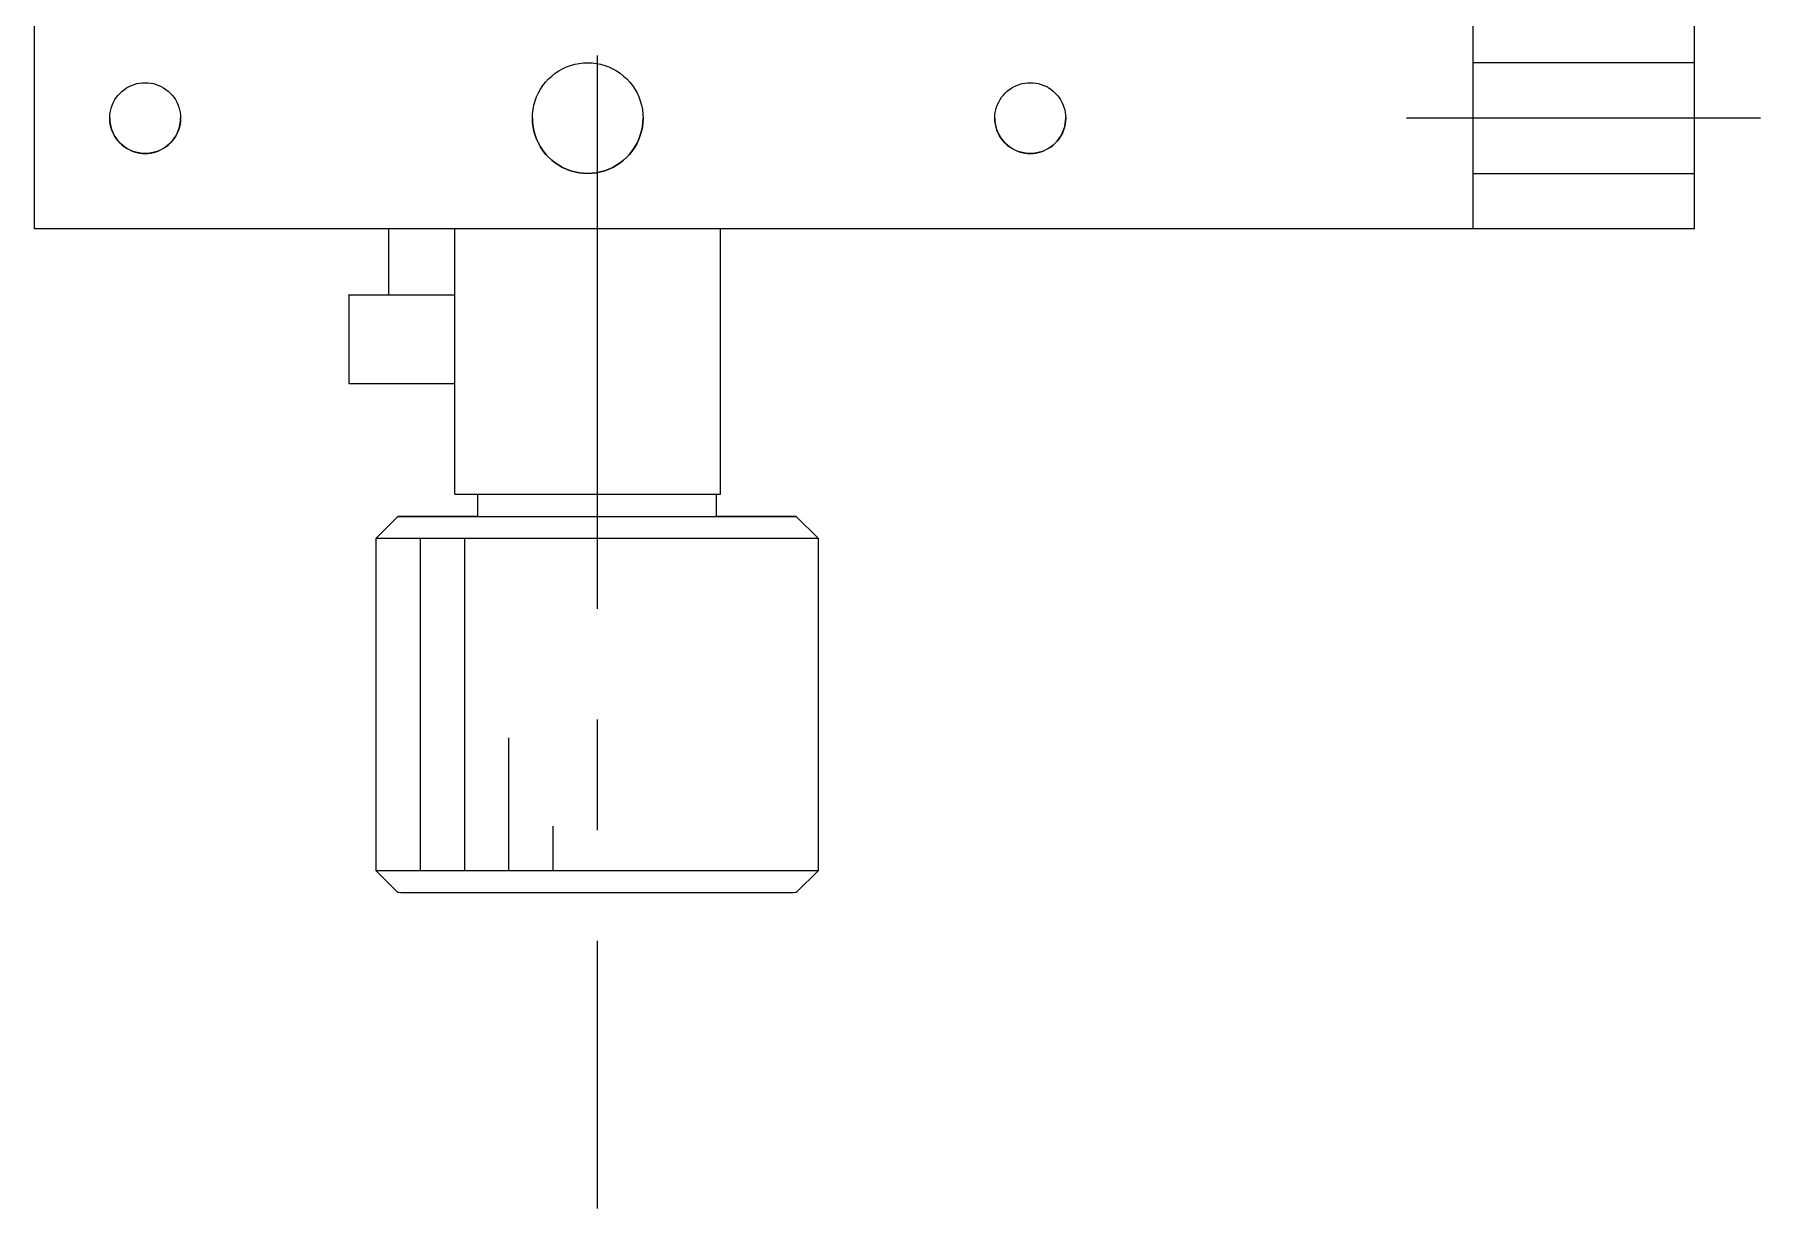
# Model space of a CAD drawing. Extents: x 166 to 392, y 15 to 196.
# Drawn here: x 294.81 to 333.81, y 89.47 to 115.99 of the extents above; entities that cross this region are included whole.
import ezdxf

# ---------------------------------------------------------------- set-up
doc = ezdxf.new("R2010")
doc.units = 0
doc.header["$LTSCALE"] = 10
doc.linetypes.add('CENTER', pattern=[2, 1.25, -0.25, 0.25, -0.25])
doc.linetypes.add('DASHED', pattern=[3.5, 2, -1.5])
doc.layers.get('0').update_dxf_attribs({"linetype": 'CONTINUOUS'})
doc.layers.add('1', color=7, linetype='CONTINUOUS')
doc.layers.add('CENTER', color=1, linetype='CENTER')

msp = doc.modelspace()

# ---------------------------------------------------------------- linework, layer by layer
at = {"color": 7, "linetype": 'CONTINUOUS'}
for p, q in [((294.808204, 111.598781), (294.808204, 136.599887)), ((327.308204, 136.59878), (327.308204, 111.595459)), ((332.308204, 136.599887), (332.308204, 111.595459)), ((306.496394, 115.049288), (306.573473, 115.110052)), ((306.573473, 115.110052), (306.655081, 115.164581)), ((306.655081, 115.164581), (306.740716, 115.212539)), ((306.740716, 115.212539), (306.82985, 115.25363)), ((306.82985, 115.25363), (306.921933, 115.287601)), ((306.921933, 115.287601), (307.016398, 115.314243)), ((307.016398, 115.314243), (307.112661, 115.333391)), ((307.112661, 115.333391), (307.21013, 115.344927)), ((307.21013, 115.344927), (307.308204, 115.348781)), ((307.308204, 115.348781), (307.406278, 115.344927)), ((307.406278, 115.344927), (307.503747, 115.333391)), ((307.503747, 115.333391), (307.600011, 115.314243)), ((307.600011, 115.314243), (307.694475, 115.287601)), ((307.694475, 115.287601), (307.786559, 115.25363)), ((307.786559, 115.25363), (307.875692, 115.212539)), ((307.875692, 115.212539), (307.961327, 115.164581)), ((307.961327, 115.164581), (308.042936, 115.110052)), ((308.042936, 115.110052), (308.120014, 115.049288)), ((296.699879, 114.618339), (296.742519, 114.664466)), ((296.742519, 114.664466), (296.788646, 114.707105)), ((296.788646, 114.707105), (296.837976, 114.745994)), ((296.837976, 114.745994), (296.890205, 114.780893)), ((296.890205, 114.780893), (296.945012, 114.811586)), ((296.945012, 114.811586), (297.002057, 114.837884)), ((297.002057, 114.837884), (297.060991, 114.859626)), ((297.060991, 114.859626), (297.121448, 114.876677)), ((297.121448, 114.876677), (297.183057, 114.888931)), ((297.183057, 114.888931), (297.245437, 114.896315)), ((297.245437, 114.896315), (297.308204, 114.898781)), ((297.308204, 114.898781), (297.370971, 114.896315)), ((297.370971, 114.896315), (297.433352, 114.888931)), ((297.433352, 114.888931), (297.494961, 114.876677)), ((297.494961, 114.876677), (297.555418, 114.859626)), ((297.555418, 114.859626), (297.614351, 114.837884)), ((297.614351, 114.837884), (297.671397, 114.811586)), ((297.671397, 114.811586), (297.726203, 114.780893)), ((297.726203, 114.780893), (297.778432, 114.745994)), ((297.778432, 114.745994), (297.827763, 114.707105)), ((297.827763, 114.707105), (297.87389, 114.664466)), ((297.87389, 114.664466), (297.916529, 114.618339)), ((306.153355, 114.577135), (306.194446, 114.666269)), ((306.194446, 114.666269), (306.242404, 114.751904)), ((306.242404, 114.751904), (306.296933, 114.833512)), ((306.296933, 114.833512), (306.357697, 114.910591)), ((306.357697, 114.910591), (306.424321, 114.982664)), ((306.424321, 114.982664), (306.496394, 115.049288)), ((308.120014, 115.049288), (308.192088, 114.982664)), ((308.192088, 114.982664), (308.258712, 114.910591)), ((308.258712, 114.910591), (308.319475, 114.833512)), ((308.319475, 114.833512), (308.374004, 114.751904)), ((308.374004, 114.751904), (308.421962, 114.666269)), ((308.421962, 114.666269), (308.463054, 114.577135)), ((316.699879, 114.618339), (316.742519, 114.664466)), ((316.742519, 114.664466), (316.788646, 114.707105)), ((316.788646, 114.707105), (316.837976, 114.745994)), ((316.837976, 114.745994), (316.890205, 114.780893)), ((316.890205, 114.780893), (316.945012, 114.811586)), ((316.945012, 114.811586), (317.002057, 114.837884)), ((317.002057, 114.837884), (317.060991, 114.859626)), ((317.060991, 114.859626), (317.121448, 114.876677)), ((317.121448, 114.876677), (317.183057, 114.888931)), ((317.183057, 114.888931), (317.245437, 114.896315)), ((317.245437, 114.896315), (317.308204, 114.898781)), ((317.308204, 114.898781), (317.370971, 114.896315)), ((317.370971, 114.896315), (317.433352, 114.888931)), ((317.433352, 114.888931), (317.494961, 114.876677)), ((317.494961, 114.876677), (317.555418, 114.859626)), ((317.555418, 114.859626), (317.614351, 114.837884)), ((317.614351, 114.837884), (317.671397, 114.811586)), ((317.671397, 114.811586), (317.726203, 114.780893)), ((317.726203, 114.780893), (317.778432, 114.745994)), ((317.778432, 114.745994), (317.827763, 114.707105)), ((317.827763, 114.707105), (317.87389, 114.664466)), ((317.87389, 114.664466), (317.916529, 114.618339)), ((296.518054, 114.223928), (296.530308, 114.285537)), ((296.530308, 114.285537), (296.547359, 114.345994)), ((296.547359, 114.345994), (296.569101, 114.404927)), ((296.569101, 114.404927), (296.595399, 114.461973)), ((296.595399, 114.461973), (296.626092, 114.51678)), ((296.626092, 114.51678), (296.660991, 114.569009)), ((296.660991, 114.569009), (296.699879, 114.618339)), ((297.916529, 114.618339), (297.955418, 114.569009)), ((297.955418, 114.569009), (297.990316, 114.51678)), ((297.990316, 114.51678), (298.021009, 114.461973)), ((298.021009, 114.461973), (298.047308, 114.404927)), ((298.047308, 114.404927), (298.069049, 114.345994)), ((298.069049, 114.345994), (298.0861, 114.285537)), ((298.0861, 114.285537), (298.098355, 114.223928)), ((306.062058, 114.196855), (306.073594, 114.294324)), ((306.073594, 114.294324), (306.092742, 114.390587)), ((306.092742, 114.390587), (306.119384, 114.485052)), ((306.119384, 114.485052), (306.153355, 114.577135)), ((308.463054, 114.577135), (308.497025, 114.485052)), ((308.497025, 114.485052), (308.523667, 114.390587)), ((308.523667, 114.390587), (308.542815, 114.294324)), ((308.542815, 114.294324), (308.554351, 114.196855)), ((316.518054, 114.223928), (316.530308, 114.285537)), ((316.530308, 114.285537), (316.547359, 114.345994)), ((316.547359, 114.345994), (316.569101, 114.404927)), ((316.569101, 114.404927), (316.595399, 114.461973)), ((316.595399, 114.461973), (316.626092, 114.51678)), ((316.626092, 114.51678), (316.660991, 114.569009)), ((316.660991, 114.569009), (316.699879, 114.618339)), ((317.916529, 114.618339), (317.955418, 114.569009)), ((317.955418, 114.569009), (317.990316, 114.51678)), ((317.990316, 114.51678), (318.021009, 114.461973)), ((318.021009, 114.461973), (318.047308, 114.404927)), ((318.047308, 114.404927), (318.069049, 114.345994)), ((318.069049, 114.345994), (318.0861, 114.285537)), ((318.0861, 114.285537), (318.098355, 114.223928)), ((296.508204, 114.098781), (296.51067, 114.161548)), ((296.508204, 114.09909), (296.51068, 114.036338)), ((296.511248, 114.029056), (296.508204, 114.098781)), ((296.51067, 114.161548), (296.518054, 114.223928)), ((296.51068, 114.036338), (296.51807, 113.973974)), ((296.520358, 113.959862), (296.511248, 114.029056)), ((296.51807, 113.973974), (296.530329, 113.912382)), ((296.535464, 113.891725), (296.520358, 113.959862)), ((296.530329, 113.912382), (296.547381, 113.851942)), ((296.55645, 113.825165), (296.535464, 113.891725)), ((298.080945, 113.891725), (298.059958, 113.825165)), ((298.068962, 113.851741), (298.086033, 113.912186)), ((298.09605, 113.959862), (298.080945, 113.891725)), ((298.086033, 113.912186), (298.098309, 113.973784)), ((298.10516, 114.029056), (298.09605, 113.959862)), ((298.098309, 113.973784), (298.105714, 114.036155)), ((298.098355, 114.223928), (298.105738, 114.161548)), ((298.108204, 114.098781), (298.10516, 114.029056)), ((298.105714, 114.036155), (298.108204, 114.098914)), ((298.105738, 114.161548), (298.108204, 114.098781)), ((306.058204, 114.098781), (306.062058, 114.196855)), ((306.058204, 114.099888), (306.062058, 114.001814)), ((306.062058, 114.000707), (306.058204, 114.098781)), ((306.062058, 114.001814), (306.073594, 113.904345)), ((306.073594, 113.903238), (306.062058, 114.000707)), ((306.073594, 113.904345), (306.092742, 113.808081)), ((306.092742, 113.806974), (306.073594, 113.903238)), ((308.523667, 113.808081), (308.542815, 113.904345)), ((308.542815, 113.903238), (308.523667, 113.806974)), ((308.542815, 113.904345), (308.554351, 114.001814)), ((308.554351, 114.000707), (308.542815, 113.903238)), ((308.554351, 114.196855), (308.558204, 114.098781)), ((308.554351, 114.001814), (308.558204, 114.099888)), ((308.558204, 114.098781), (308.554351, 114.000707)), ((316.508204, 114.098781), (316.51067, 114.161548)), ((316.508204, 114.09909), (316.51068, 114.036338)), ((316.511248, 114.029056), (316.508204, 114.098781)), ((316.51067, 114.161548), (316.518054, 114.223928)), ((316.51068, 114.036338), (316.51807, 113.973974)), ((316.520358, 113.959862), (316.511248, 114.029056)), ((316.51807, 113.973974), (316.530329, 113.912382)), ((316.535464, 113.891725), (316.520358, 113.959862)), ((316.530329, 113.912382), (316.547381, 113.851942)), ((316.55645, 113.825165), (316.535464, 113.891725)), ((318.080945, 113.891725), (318.059958, 113.825165)), ((318.068962, 113.851741), (318.086033, 113.912186)), ((318.09605, 113.959862), (318.080945, 113.891725)), ((318.086033, 113.912186), (318.098309, 113.973784)), ((318.10516, 114.029056), (318.09605, 113.959862)), ((318.098309, 113.973784), (318.105714, 114.036155)), ((318.098355, 114.223928), (318.105738, 114.161548)), ((318.108204, 114.098781), (318.10516, 114.029056)), ((318.105714, 114.036155), (318.108204, 114.098914)), ((318.105738, 114.161548), (318.108204, 114.098781)), ((296.547381, 113.851942), (296.569122, 113.793025)), ((296.583158, 113.760686), (296.55645, 113.825165)), ((296.569122, 113.793025), (296.595417, 113.735995)), ((296.615384, 113.698781), (296.583158, 113.760686)), ((296.595417, 113.735995), (296.626105, 113.681203)), ((296.652883, 113.63992), (296.615384, 113.698781)), ((296.626105, 113.681203), (296.660996, 113.628988)), ((296.695369, 113.584551), (296.652883, 113.63992)), ((296.660996, 113.628988), (296.699876, 113.57967)), ((296.742519, 113.533095), (296.695369, 113.584551)), ((296.699876, 113.57967), (296.742504, 113.533553)), ((296.742504, 113.533553), (296.788618, 113.490923)), ((296.793974, 113.485945), (296.742519, 113.533095)), ((296.788618, 113.490923), (296.837933, 113.452041)), ((297.778246, 113.451875), (297.827583, 113.490745)), ((297.87389, 113.533095), (297.822434, 113.485945)), ((297.827583, 113.490745), (297.873718, 113.533366)), ((297.873718, 113.533366), (297.916367, 113.579475)), ((297.92104, 113.584551), (297.87389, 113.533095)), ((297.916367, 113.579475), (297.955267, 113.628788)), ((297.963526, 113.63992), (297.92104, 113.584551)), ((297.955267, 113.628788), (297.990179, 113.681001)), ((298.001025, 113.698781), (297.963526, 113.63992)), ((297.990179, 113.681001), (298.020887, 113.735791)), ((298.03325, 113.760686), (298.001025, 113.698781)), ((298.020887, 113.735791), (298.047202, 113.792822)), ((298.059958, 113.825165), (298.03325, 113.760686)), ((298.047202, 113.792822), (298.068962, 113.851741)), ((306.092742, 113.808081), (306.119384, 113.713617)), ((306.119384, 113.712509), (306.092742, 113.806974)), ((306.119384, 113.713617), (306.153355, 113.621534)), ((306.153355, 113.620426), (306.119384, 113.712509)), ((306.153355, 113.621534), (306.194446, 113.5324)), ((306.194446, 113.531293), (306.153355, 113.620426)), ((306.194446, 113.5324), (306.242404, 113.446765)), ((306.242404, 113.445658), (306.194446, 113.531293)), ((308.374004, 113.446765), (308.421962, 113.5324)), ((308.421962, 113.531293), (308.374004, 113.445658)), ((308.421962, 113.5324), (308.463054, 113.621534)), ((308.463054, 113.620426), (308.421962, 113.531293)), ((308.463054, 113.621534), (308.497025, 113.713617)), ((308.497025, 113.712509), (308.463054, 113.620426)), ((308.497025, 113.713617), (308.523667, 113.808081)), ((308.523667, 113.806974), (308.497025, 113.712509)), ((316.547381, 113.851942), (316.569122, 113.793025)), ((316.583158, 113.760686), (316.55645, 113.825165)), ((316.569122, 113.793025), (316.595417, 113.735995)), ((316.615384, 113.698781), (316.583158, 113.760686)), ((316.595417, 113.735995), (316.626105, 113.681203)), ((316.652883, 113.63992), (316.615384, 113.698781)), ((316.626105, 113.681203), (316.660996, 113.628988)), ((316.695369, 113.584551), (316.652883, 113.63992)), ((316.660996, 113.628988), (316.699876, 113.57967)), ((316.742519, 113.533095), (316.695369, 113.584551)), ((316.699876, 113.57967), (316.742504, 113.533553)), ((316.742504, 113.533553), (316.788618, 113.490923)), ((316.793974, 113.485945), (316.742519, 113.533095)), ((316.788618, 113.490923), (316.837933, 113.452041)), ((317.778246, 113.451875), (317.827583, 113.490745)), ((317.87389, 113.533095), (317.822434, 113.485945)), ((317.827583, 113.490745), (317.873718, 113.533366)), ((317.873718, 113.533366), (317.916367, 113.579475)), ((317.92104, 113.584551), (317.87389, 113.533095)), ((317.916367, 113.579475), (317.955267, 113.628788)), ((317.963526, 113.63992), (317.92104, 113.584551)), ((317.955267, 113.628788), (317.990179, 113.681001)), ((318.001025, 113.698781), (317.963526, 113.63992)), ((317.990179, 113.681001), (318.020887, 113.735791)), ((318.03325, 113.760686), (318.001025, 113.698781)), ((318.020887, 113.735791), (318.047202, 113.792822)), ((318.059958, 113.825165), (318.03325, 113.760686)), ((318.047202, 113.792822), (318.068962, 113.851741)), ((296.849343, 113.443459), (296.793974, 113.485945)), ((296.837933, 113.452041), (296.890147, 113.417147)), ((296.908204, 113.40596), (296.849343, 113.443459)), ((296.890147, 113.417147), (296.944937, 113.386456)), ((296.97011, 113.373734), (296.908204, 113.40596)), ((296.944937, 113.386456), (297.001966, 113.360158)), ((297.034588, 113.347027), (296.97011, 113.373734)), ((297.001966, 113.360158), (297.060881, 113.338414)), ((297.101149, 113.32604), (297.034588, 113.347027)), ((297.060881, 113.338414), (297.121321, 113.321358)), ((297.169286, 113.310935), (297.101149, 113.32604)), ((297.121321, 113.321358), (297.182912, 113.309096)), ((297.23848, 113.301825), (297.169286, 113.310935)), ((297.182912, 113.309096), (297.245276, 113.301702)), ((297.308204, 113.298781), (297.23848, 113.301825)), ((297.245276, 113.301702), (297.308027, 113.299224)), ((297.308027, 113.299224), (297.370788, 113.301675)), ((297.377929, 113.301825), (297.308204, 113.298781)), ((297.370788, 113.301675), (297.433164, 113.309043)), ((297.447123, 113.310935), (297.377929, 113.301825)), ((297.433164, 113.309043), (297.494769, 113.321282)), ((297.515259, 113.32604), (297.447123, 113.310935)), ((297.494769, 113.321282), (297.555224, 113.338315)), ((297.58182, 113.347027), (297.515259, 113.32604)), ((297.555224, 113.338315), (297.614157, 113.36004)), ((297.646299, 113.373734), (297.58182, 113.347027)), ((297.614157, 113.36004), (297.671203, 113.38632)), ((297.708204, 113.40596), (297.646299, 113.373734)), ((297.671203, 113.38632), (297.726013, 113.416995)), ((297.767065, 113.443459), (297.708204, 113.40596)), ((297.726013, 113.416995), (297.778246, 113.451875)), ((297.822434, 113.485945), (297.767065, 113.443459)), ((306.242404, 113.446765), (306.296933, 113.365156)), ((306.296933, 113.364049), (306.242404, 113.445658)), ((306.296933, 113.365156), (306.357697, 113.288078)), ((306.357697, 113.286971), (306.296933, 113.364049)), ((306.357697, 113.288078), (306.424321, 113.216004)), ((306.424321, 113.214897), (306.357697, 113.286971)), ((306.424321, 113.216004), (306.496394, 113.14938)), ((306.496394, 113.148273), (306.424321, 113.214897)), ((306.496394, 113.14938), (306.573473, 113.088617)), ((306.573473, 113.087509), (306.496394, 113.148273)), ((308.042936, 113.088617), (308.120014, 113.14938)), ((308.120014, 113.148273), (308.042936, 113.087509)), ((308.120014, 113.14938), (308.192088, 113.216004)), ((308.192088, 113.214897), (308.120014, 113.148273)), ((308.192088, 113.216004), (308.258712, 113.288078)), ((308.258712, 113.286971), (308.192088, 113.214897)), ((308.258712, 113.288078), (308.319475, 113.365156)), ((308.319475, 113.364049), (308.258712, 113.286971)), ((308.319475, 113.365156), (308.374004, 113.446765)), ((308.374004, 113.445658), (308.319475, 113.364049)), ((316.849343, 113.443459), (316.793974, 113.485945)), ((316.837933, 113.452041), (316.890147, 113.417147)), ((316.908204, 113.40596), (316.849343, 113.443459)), ((316.890147, 113.417147), (316.944937, 113.386456)), ((316.97011, 113.373734), (316.908204, 113.40596)), ((316.944937, 113.386456), (317.001966, 113.360158)), ((317.034588, 113.347027), (316.97011, 113.373734)), ((317.001966, 113.360158), (317.060881, 113.338414)), ((317.101149, 113.32604), (317.034588, 113.347027)), ((317.060881, 113.338414), (317.121321, 113.321358)), ((317.169286, 113.310935), (317.101149, 113.32604)), ((317.121321, 113.321358), (317.182912, 113.309096)), ((317.23848, 113.301825), (317.169286, 113.310935)), ((317.182912, 113.309096), (317.245276, 113.301702)), ((317.308204, 113.298781), (317.23848, 113.301825)), ((317.245276, 113.301702), (317.308027, 113.299224)), ((317.308027, 113.299224), (317.370788, 113.301675)), ((317.377929, 113.301825), (317.308204, 113.298781)), ((317.370788, 113.301675), (317.433164, 113.309043)), ((317.447123, 113.310935), (317.377929, 113.301825)), ((317.433164, 113.309043), (317.494769, 113.321282)), ((317.515259, 113.32604), (317.447123, 113.310935)), ((317.494769, 113.321282), (317.555224, 113.338315)), ((317.58182, 113.347027), (317.515259, 113.32604)), ((317.555224, 113.338315), (317.614157, 113.36004)), ((317.646299, 113.373734), (317.58182, 113.347027)), ((317.614157, 113.36004), (317.671203, 113.38632)), ((317.708204, 113.40596), (317.646299, 113.373734)), ((317.671203, 113.38632), (317.726013, 113.416995)), ((317.767065, 113.443459), (317.708204, 113.40596)), ((317.726013, 113.416995), (317.778246, 113.451875)), ((317.822434, 113.485945), (317.767065, 113.443459)), ((306.573473, 113.088617), (306.655081, 113.034088)), ((306.655081, 113.032981), (306.573473, 113.087509)), ((306.655081, 113.034088), (306.740716, 112.98613)), ((306.740716, 112.985023), (306.655081, 113.032981)), ((306.740716, 112.98613), (306.82985, 112.945038)), ((306.82985, 112.943931), (306.740716, 112.985023)), ((306.82985, 112.945038), (306.921933, 112.911067)), ((306.921933, 112.90996), (306.82985, 112.943931)), ((306.921933, 112.911067), (307.016398, 112.884425)), ((307.016398, 112.883318), (306.921933, 112.90996)), ((307.016398, 112.884425), (307.112661, 112.865277)), ((307.112661, 112.86417), (307.016398, 112.883318)), ((307.112661, 112.865277), (307.21013, 112.853741)), ((307.21013, 112.852634), (307.112661, 112.86417)), ((307.21013, 112.853741), (307.308204, 112.849888)), ((307.308204, 112.848781), (307.21013, 112.852634)), ((307.308204, 112.849888), (307.406278, 112.853741)), ((307.406278, 112.852634), (307.308204, 112.848781)), ((307.406278, 112.853741), (307.503747, 112.865277)), ((307.503747, 112.86417), (307.406278, 112.852634)), ((307.503747, 112.865277), (307.600011, 112.884425)), ((307.600011, 112.883318), (307.503747, 112.86417)), ((307.600011, 112.884425), (307.694475, 112.911067)), ((307.694475, 112.90996), (307.600011, 112.883318)), ((307.694475, 112.911067), (307.786559, 112.945038)), ((307.786559, 112.943931), (307.694475, 112.90996)), ((307.786559, 112.945038), (307.875692, 112.98613)), ((307.875692, 112.985023), (307.786559, 112.943931)), ((307.875692, 112.98613), (307.961327, 113.034088)), ((307.961327, 113.032981), (307.875692, 112.985023)), ((307.961327, 113.034088), (308.042936, 113.088617)), ((308.042936, 113.087509), (307.961327, 113.032981)), ((327.308204, 111.598781), (294.808204, 111.598781)), ((302.808204, 111.598781), (302.808204, 110.102545)), ((304.308204, 105.600829), (304.308204, 111.598781)), ((310.308204, 105.600829), (310.308204, 111.598781)), ((332.308204, 111.595459), (327.308204, 111.595459)), ((301.908204, 110.102545), (301.910747, 110.102567)), ((301.908204, 110.102545), (301.908204, 108.102545)), ((301.913768, 110.102513), (301.908204, 110.102545)), ((301.910747, 110.102567), (301.918369, 110.102588)), ((301.930426, 110.102481), (301.913768, 110.102513)), ((301.918369, 110.102588), (301.931049, 110.10261)), ((301.958081, 110.102449), (301.930426, 110.102481)), ((301.931049, 110.10261), (301.948754, 110.102631)), ((301.948754, 110.102631), (301.971436, 110.102653)), ((301.996571, 110.102418), (301.958081, 110.102449)), ((301.971436, 110.102653), (301.999035, 110.102674)), ((302.04567, 110.102388), (301.996571, 110.102418)), ((301.999035, 110.102674), (302.031476, 110.102694)), ((302.031476, 110.102694), (302.068673, 110.102714)), ((302.105091, 110.102359), (302.04567, 110.102388)), ((302.068673, 110.102714), (302.131115, 110.102743)), ((302.174487, 110.10233), (302.105091, 110.102359)), ((302.131115, 110.102743), (302.203068, 110.10277)), ((302.25345, 110.102303), (302.174487, 110.10233)), ((302.203068, 110.10277), (302.284124, 110.102796)), ((302.341518, 110.102278), (302.25345, 110.102303)), ((302.284124, 110.102796), (302.373823, 110.102821)), ((302.438176, 110.102254), (302.341518, 110.102278)), ((302.373823, 110.102821), (302.471657, 110.102844)), ((302.542857, 110.102231), (302.438176, 110.102254)), ((302.471657, 110.102844), (302.57707, 110.102865)), ((302.654948, 110.102211), (302.542857, 110.102231)), ((302.57707, 110.102865), (302.689465, 110.102885)), ((302.773793, 110.102192), (302.654948, 110.102211)), ((302.689465, 110.102885), (302.808204, 110.102903)), ((302.898696, 110.102176), (302.773793, 110.102192)), ((302.808204, 110.102903), (302.920926, 110.102917)), ((302.81201, 110.102526), (302.808204, 110.102545)), ((302.823396, 110.102507), (302.81201, 110.102526)), ((302.842278, 110.102488), (302.823396, 110.102507)), ((302.868512, 110.102469), (302.842278, 110.102488)), ((302.901896, 110.102451), (302.868512, 110.102469)), ((303.028926, 110.102161), (302.898696, 110.102176)), ((302.942179, 110.102434), (302.901896, 110.102451)), ((302.920926, 110.102917), (303.037795, 110.10293)), ((302.989052, 110.102418), (302.942179, 110.102434)), ((303.04216, 110.102403), (302.989052, 110.102418)), ((303.163719, 110.102149), (303.028926, 110.102161)), ((303.037795, 110.10293), (303.158264, 110.10294)), ((303.101097, 110.102388), (303.04216, 110.102403)), ((303.165417, 110.102375), (303.101097, 110.102388)), ((303.158264, 110.10294), (303.281772, 110.102949)), ((303.302286, 110.102139), (303.163719, 110.102149)), ((303.234628, 110.102364), (303.165417, 110.102375)), ((303.308204, 110.102353), (303.234628, 110.102364)), ((303.281772, 110.102949), (303.407739, 110.102956)), ((303.443816, 110.102132), (303.302286, 110.102139)), ((303.385586, 110.102344), (303.308204, 110.102353)), ((303.466184, 110.102337), (303.385586, 110.102344)), ((303.407739, 110.102956), (303.535579, 110.102961)), ((303.587481, 110.102127), (303.443816, 110.102132)), ((303.549385, 110.102331), (303.466184, 110.102337)), ((303.535579, 110.102961), (303.664693, 110.102965)), ((303.634556, 110.102327), (303.549385, 110.102331)), ((303.732438, 110.102125), (303.587481, 110.102127)), ((303.721048, 110.102324), (303.634556, 110.102327)), ((303.664693, 110.102965), (303.794478, 110.102966)), ((303.808204, 110.102324), (303.721048, 110.102324)), ((303.877838, 110.102125), (303.732438, 110.102125)), ((303.794478, 110.102966), (303.924326, 110.102965)), ((303.89536, 110.102324), (303.808204, 110.102324)), ((304.022831, 110.102127), (303.877838, 110.102125)), ((303.981852, 110.102327), (303.89536, 110.102324)), ((303.924326, 110.102965), (304.053632, 110.102962)), ((304.067023, 110.102331), (303.981852, 110.102327)), ((304.166567, 110.102132), (304.022831, 110.102127)), ((304.053632, 110.102962), (304.181791, 110.102958)), ((304.150224, 110.102337), (304.067023, 110.102331)), ((304.230822, 110.102344), (304.150224, 110.102337)), ((304.308204, 110.102139), (304.166567, 110.102132)), ((304.181791, 110.102958), (304.308204, 110.102951)), ((304.308204, 110.102353), (304.230822, 110.102344)), ((301.908204, 108.102545), (301.913768, 108.102513)), ((301.913768, 108.102513), (301.930426, 108.102481)), ((301.930426, 108.102481), (301.958081, 108.102449)), ((301.958081, 108.102449), (301.996571, 108.102418)), ((301.996571, 108.102418), (302.04567, 108.102388)), ((302.04567, 108.102388), (302.105091, 108.102359)), ((302.105091, 108.102359), (302.174487, 108.10233)), ((302.174487, 108.10233), (302.25345, 108.102303)), ((302.25345, 108.102303), (302.341518, 108.102278)), ((302.341518, 108.102278), (302.438176, 108.102254)), ((302.438176, 108.102254), (302.542857, 108.102231)), ((302.542857, 108.102231), (302.654948, 108.102211)), ((302.654948, 108.102211), (302.773793, 108.102192)), ((302.773793, 108.102192), (302.898696, 108.102176)), ((302.898696, 108.102176), (303.028926, 108.102161)), ((303.028926, 108.102161), (303.163719, 108.102149)), ((303.163719, 108.102149), (303.302286, 108.10214)), ((303.302286, 108.10214), (303.443816, 108.102132)), ((303.443816, 108.102132), (303.587481, 108.102127)), ((303.587481, 108.102127), (303.732438, 108.102125)), ((303.732438, 108.102125), (303.877838, 108.102125)), ((303.877838, 108.102125), (304.022831, 108.102127)), ((304.022831, 108.102127), (304.166567, 108.102132)), ((304.166567, 108.102132), (304.308204, 108.102139)), ((304.308204, 105.600829), (304.490852, 105.600779)), ((304.490852, 105.600779), (304.690314, 105.600733)), ((304.690314, 105.600733), (304.905401, 105.60069)), ((304.820336, 105.600706), (304.820336, 105.10128)), ((304.905401, 105.60069), (305.134829, 105.600651)), ((305.134829, 105.600651), (305.377229, 105.600615)), ((305.377229, 105.600615), (305.631153, 105.600585)), ((305.631153, 105.600585), (305.895087, 105.600558)), ((305.895087, 105.600558), (306.167455, 105.600536)), ((306.167455, 105.600536), (306.446631, 105.600519)), ((306.446631, 105.600519), (306.730949, 105.600507)), ((306.730949, 105.600507), (307.018713, 105.600499)), ((307.018713, 105.600499), (307.308204, 105.600497)), ((307.308204, 105.600497), (307.597696, 105.600499)), ((307.597696, 105.600499), (307.885459, 105.600507)), ((307.885459, 105.600507), (308.169778, 105.600519)), ((308.169778, 105.600519), (308.448954, 105.600536)), ((308.448954, 105.600536), (308.721322, 105.600558)), ((308.721322, 105.600558), (308.985255, 105.600585)), ((308.985255, 105.600585), (309.23918, 105.600615)), ((309.23918, 105.600615), (309.481579, 105.600651)), ((309.481579, 105.600651), (309.711007, 105.60069)), ((309.711007, 105.60069), (309.926094, 105.600733)), ((309.926094, 105.600733), (310.125557, 105.600779)), ((310.125557, 105.600779), (310.308204, 105.600829)), ((310.220336, 105.10128), (310.220336, 105.600804)), ((303.020336, 105.101281), (302.520336, 104.601281)), ((303.033836, 105.101357), (303.020336, 105.101281)), ((303.020336, 105.101281), (303.034134, 105.101202)), ((303.0741, 105.101434), (303.033836, 105.101357)), ((303.034134, 105.101202), (303.075599, 105.101125)), ((303.140888, 105.101509), (303.0741, 105.101434)), ((303.075599, 105.101125), (303.144474, 105.101048)), ((303.233801, 105.101584), (303.140888, 105.101509)), ((303.144474, 105.101048), (303.240336, 105.100973)), ((303.352287, 105.101656), (303.233801, 105.101584)), ((303.240336, 105.100973), (303.362592, 105.100899)), ((303.495637, 105.101726), (303.352287, 105.101656)), ((303.362592, 105.100899), (303.51049, 105.100828)), ((303.662996, 105.101793), (303.495637, 105.101726)), ((303.51049, 105.100828), (303.683117, 105.10076)), ((303.853367, 105.101858), (303.662996, 105.101793)), ((303.683117, 105.10076), (303.879408, 105.100695)), ((304.065613, 105.101919), (303.853367, 105.101858)), ((303.879408, 105.100695), (304.098154, 105.100633)), ((304.298469, 105.101976), (304.065613, 105.101919)), ((304.098154, 105.100633), (304.338003, 105.100576)), ((304.550544, 105.102029), (304.298469, 105.101976)), ((304.338003, 105.100576), (304.597479, 105.100523)), ((304.820336, 105.102077), (304.550544, 105.102029)), ((304.597479, 105.100523), (304.87498, 105.100474)), ((304.820336, 105.10128), (304.824944, 105.101245)), ((304.824944, 105.101245), (304.838752, 105.101211)), ((304.838752, 105.101211), (304.861712, 105.101176)), ((304.861712, 105.101176), (304.893747, 105.101142)), ((304.87498, 105.100474), (305.168795, 105.100431)), ((304.893747, 105.101142), (304.934747, 105.101108)), ((304.934747, 105.101108), (304.984571, 105.101075)), ((304.984571, 105.101075), (305.043051, 105.101043)), ((305.043051, 105.101043), (305.109987, 105.101011)), ((305.109987, 105.101011), (305.219951, 105.100967)), ((305.168795, 105.100431), (305.477113, 105.100393)), ((305.219951, 105.100967), (305.34597, 105.100926)), ((305.34597, 105.100926), (305.487166, 105.100887)), ((305.477113, 105.100393), (305.798031, 105.10036)), ((305.487166, 105.100887), (305.642551, 105.100851)), ((305.642551, 105.100851), (305.811042, 105.100818)), ((305.798031, 105.10036), (306.12957, 105.100333)), ((305.811042, 105.100818), (305.991464, 105.100788)), ((305.991464, 105.100788), (306.182555, 105.100761)), ((306.12957, 105.100333), (306.469687, 105.100311)), ((306.182555, 105.100761), (306.382984, 105.100738)), ((306.382984, 105.100738), (306.591351, 105.100719)), ((306.469687, 105.100311), (306.816283, 105.100296)), ((306.591351, 105.100719), (306.806201, 105.100704)), ((306.806201, 105.100704), (307.026036, 105.100693)), ((306.816283, 105.100296), (307.167221, 105.100287)), ((307.026036, 105.100693), (307.249321, 105.100686)), ((307.167221, 105.100287), (307.520336, 105.100284)), ((307.249321, 105.100686), (307.474497, 105.100683)), ((307.474497, 105.100683), (307.699993, 105.100684)), ((307.520336, 105.100284), (307.873452, 105.100287)), ((307.699993, 105.100684), (307.924235, 105.100689)), ((307.873452, 105.100287), (308.22439, 105.100296)), ((307.924235, 105.100689), (308.145658, 105.100699)), ((308.145658, 105.100699), (308.362717, 105.100712)), ((308.22439, 105.100296), (308.570986, 105.100311)), ((308.362717, 105.100712), (308.573897, 105.10073)), ((308.570986, 105.100311), (308.911102, 105.100333)), ((308.573897, 105.10073), (308.777723, 105.100751)), ((308.777723, 105.100751), (308.972774, 105.100776)), ((308.911102, 105.100333), (309.242642, 105.10036)), ((308.972774, 105.100776), (309.157687, 105.100805)), ((309.157687, 105.100805), (309.331173, 105.100837)), ((309.242642, 105.10036), (309.56356, 105.100393)), ((309.331173, 105.100837), (309.49202, 105.100872)), ((309.49202, 105.100872), (309.639106, 105.10091)), ((309.56356, 105.100393), (309.871877, 105.100431)), ((309.639106, 105.10091), (309.771404, 105.10095)), ((309.771404, 105.10095), (309.887991, 105.100993)), ((309.871877, 105.100431), (310.165692, 105.100474)), ((309.887991, 105.100993), (309.988054, 105.101038)), ((309.988054, 105.101038), (310.070893, 105.101084)), ((310.070893, 105.101084), (310.135931, 105.101132)), ((310.135931, 105.101132), (310.182713, 105.101181)), ((310.165692, 105.100474), (310.443193, 105.100523)), ((310.182713, 105.101181), (310.210914, 105.10123)), ((310.210914, 105.10123), (310.220336, 105.10128)), ((310.490128, 105.102029), (310.220336, 105.102077)), ((310.443193, 105.100523), (310.702669, 105.100576)), ((310.742204, 105.101976), (310.490128, 105.102029)), ((310.702669, 105.100576), (310.942519, 105.100633)), ((310.975059, 105.101919), (310.742204, 105.101976)), ((310.942519, 105.100633), (311.161264, 105.100695)), ((311.187306, 105.101858), (310.975059, 105.101919)), ((311.161264, 105.100695), (311.357555, 105.10076)), ((311.377676, 105.101793), (311.187306, 105.101858)), ((311.357555, 105.10076), (311.530182, 105.100828)), ((311.545036, 105.101726), (311.377676, 105.101793)), ((311.530182, 105.100828), (311.67808, 105.100899)), ((311.688386, 105.101656), (311.545036, 105.101726)), ((311.67808, 105.100899), (311.800337, 105.100973)), ((311.806871, 105.101584), (311.688386, 105.101656)), ((311.800337, 105.100973), (311.896199, 105.101048)), ((311.899785, 105.101509), (311.806871, 105.101584)), ((311.896199, 105.101048), (311.965074, 105.101125)), ((311.966573, 105.101434), (311.899785, 105.101509)), ((311.965074, 105.101125), (312.006538, 105.101202)), ((312.006837, 105.101357), (311.966573, 105.101434)), ((312.006538, 105.101202), (312.020336, 105.101281)), ((312.020336, 105.101281), (312.006837, 105.101357)), ((312.520336, 104.601281), (312.020336, 105.101281)), ((302.535667, 104.601194), (302.520336, 104.601281)), ((302.520336, 104.60128), (302.520336, 97.101281)), ((302.581739, 104.601107), (302.535667, 104.601194)), ((302.658267, 104.601022), (302.581739, 104.601107)), ((302.76478, 104.600938), (302.658267, 104.601022)), ((302.900621, 104.600857), (302.76478, 104.600938)), ((303.064952, 104.600778), (302.900621, 104.600857)), ((303.256759, 104.600702), (303.064952, 104.600778)), ((303.474861, 104.60063), (303.256759, 104.600702)), ((303.717911, 104.600561), (303.474861, 104.60063)), ((303.984411, 104.600498), (303.717911, 104.600561)), ((304.272717, 104.600439), (303.984411, 104.600498)), ((304.581052, 104.600385), (304.272717, 104.600439)), ((304.907513, 104.600336), (304.581052, 104.600385)), ((305.250088, 104.600294), (304.907513, 104.600336)), ((305.606663, 104.600258), (305.250088, 104.600294)), ((305.975041, 104.600227), (305.606663, 104.600258)), ((306.352948, 104.600204), (305.975041, 104.600227)), ((306.738055, 104.600187), (306.352948, 104.600204)), ((307.127986, 104.600177), (306.738055, 104.600187)), ((307.520336, 104.600173), (307.127986, 104.600177)), ((307.912687, 104.600177), (307.520336, 104.600173)), ((308.302618, 104.600187), (307.912687, 104.600177)), ((308.687725, 104.600204), (308.302618, 104.600187)), ((309.065632, 104.600227), (308.687725, 104.600204)), ((309.434009, 104.600258), (309.065632, 104.600227)), ((309.790585, 104.600294), (309.434009, 104.600258)), ((310.133159, 104.600336), (309.790585, 104.600294)), ((310.459621, 104.600385), (310.133159, 104.600336)), ((310.767955, 104.600439), (310.459621, 104.600385)), ((311.056262, 104.600498), (310.767955, 104.600439)), ((311.322762, 104.600561), (311.056262, 104.600498)), ((311.565812, 104.60063), (311.322762, 104.600561)), ((311.783913, 104.600702), (311.565812, 104.60063)), ((311.975721, 104.600778), (311.783913, 104.600702)), ((312.140052, 104.600857), (311.975721, 104.600778)), ((312.275892, 104.600938), (312.140052, 104.600857)), ((312.382405, 104.601022), (312.275892, 104.600938)), ((312.458934, 104.601107), (312.382405, 104.601022)), ((312.505005, 104.601194), (312.458934, 104.601107)), ((312.520336, 104.601281), (312.505005, 104.601194)), ((312.520336, 97.101281), (312.520336, 104.60128)), ((302.520336, 97.101281), (302.53575, 97.101194)), ((302.520336, 97.10128), (303.020336, 96.60128)), ((302.53575, 97.101194), (302.581895, 97.101107)), ((302.581895, 97.101107), (302.658487, 97.101022)), ((302.658487, 97.101022), (302.765054, 97.100938)), ((302.765054, 97.100938), (302.900939, 97.100857)), ((302.900939, 97.100857), (303.065304, 97.100778)), ((303.065304, 97.100778), (303.257135, 97.100702)), ((303.257135, 97.100702), (303.475251, 97.10063)), ((303.475251, 97.10063), (303.718306, 97.100562)), ((303.718306, 97.100562), (303.984802, 97.100498)), ((303.984802, 97.100498), (304.273096, 97.100439)), ((304.273096, 97.100439), (304.58141, 97.100385)), ((304.58141, 97.100385), (304.907843, 97.100337)), ((304.907843, 97.100337), (305.250384, 97.100294)), ((305.250384, 97.100294), (305.606919, 97.100258)), ((305.606919, 97.100258), (305.975251, 97.100228)), ((305.975251, 97.100228), (306.353109, 97.100204)), ((306.353109, 97.100204), (306.738164, 97.100187)), ((306.738164, 97.100187), (307.128041, 97.100177)), ((307.128041, 97.100177), (307.520336, 97.100173)), ((307.520336, 97.100173), (307.912632, 97.100177)), ((307.912632, 97.100177), (308.302509, 97.100187)), ((308.302509, 97.100187), (308.687563, 97.100204)), ((308.687563, 97.100204), (309.065421, 97.100228)), ((309.065421, 97.100228), (309.433753, 97.100258)), ((309.433753, 97.100258), (309.790289, 97.100294)), ((309.790289, 97.100294), (310.132829, 97.100337)), ((310.132829, 97.100337), (310.459263, 97.100385)), ((310.459263, 97.100385), (310.767576, 97.100439)), ((310.767576, 97.100439), (311.05587, 97.100498)), ((311.05587, 97.100498), (311.322366, 97.100562)), ((311.322366, 97.100562), (311.565421, 97.10063)), ((311.565421, 97.10063), (311.783537, 97.100702)), ((311.783537, 97.100702), (311.975369, 97.100778)), ((311.975369, 97.100778), (312.139734, 97.100857)), ((312.020336, 96.60128), (312.520336, 97.10128)), ((312.139734, 97.100857), (312.275619, 97.100938)), ((312.275619, 97.100938), (312.382186, 97.101022)), ((312.382186, 97.101022), (312.458778, 97.101107)), ((312.458778, 97.101107), (312.504923, 97.101194)), ((312.504923, 97.101194), (312.520336, 97.101281)), ((303.037542, 96.601193), (303.020336, 96.60128)), ((303.088855, 96.601107), (303.037542, 96.601193)), ((303.173885, 96.601022), (303.088855, 96.601107)), ((303.291985, 96.60094), (303.173885, 96.601022)), ((303.442255, 96.600859), (303.291985, 96.60094)), ((303.623554, 96.600782), (303.442255, 96.600859)), ((303.834501, 96.600709), (303.623554, 96.600782)), ((304.073492, 96.60064), (303.834501, 96.600709)), ((304.338708, 96.600576), (304.073492, 96.60064)), ((304.628131, 96.600517), (304.338708, 96.600576)), ((304.93956, 96.600464), (304.628131, 96.600517)), ((305.270624, 96.600418), (304.93956, 96.600464)), ((305.618805, 96.600377), (305.270624, 96.600418)), ((305.981454, 96.600344), (305.618805, 96.600377)), ((306.355811, 96.600318), (305.981454, 96.600344)), ((306.739028, 96.600299), (306.355811, 96.600318)), ((307.128191, 96.600288), (306.739028, 96.600299)), ((307.520336, 96.600284), (307.128191, 96.600288)), ((307.912482, 96.600288), (307.520336, 96.600284)), ((308.301644, 96.600299), (307.912482, 96.600288)), ((308.684862, 96.600318), (308.301644, 96.600299)), ((309.059219, 96.600344), (308.684862, 96.600318)), ((309.421868, 96.600377), (309.059219, 96.600344)), ((309.770049, 96.600418), (309.421868, 96.600377)), ((310.101113, 96.600464), (309.770049, 96.600418)), ((310.412541, 96.600517), (310.101113, 96.600464)), ((310.701964, 96.600576), (310.412541, 96.600517)), ((310.96718, 96.60064), (310.701964, 96.600576)), ((311.206171, 96.600709), (310.96718, 96.60064)), ((311.417118, 96.600782), (311.206171, 96.600709)), ((311.598417, 96.600859), (311.417118, 96.600782)), ((311.748688, 96.60094), (311.598417, 96.600859)), ((311.866787, 96.601022), (311.748688, 96.60094)), ((311.951817, 96.601107), (311.866787, 96.601022)), ((312.00313, 96.601193), (311.951817, 96.601107)), ((312.020336, 96.60128), (312.00313, 96.601193))]:
    msp.add_line(p, q, dxfattribs=at)
at = {"color": 3, "linetype": 'CONTINUOUS'}
for p, q in [((303.520336, 104.60128), (303.520336, 97.101281)), ((304.520336, 104.60128), (304.520336, 97.101281)), ((305.520336, 100.101281), (305.520336, 97.101281)), ((306.520336, 98.101281), (306.520336, 97.101281))]:
    msp.add_line(p, q, dxfattribs=at)
at = {"layer": '1', "color": 3, "linetype": 'DASHED'}
for p, q in [((332.308204, 115.346013), (327.308204, 115.346013)), ((327.308204, 112.846013), (332.308204, 112.846013))]:
    msp.add_line(p, q, dxfattribs=at)
at = {"layer": 'CENTER', "color": 1, "linetype": 'CENTER'}
for p, q in [((307.520336, 115.513773), (307.520336, 89.467042)), ((333.808204, 114.096013), (325.808204, 114.096013))]:
    msp.add_line(p, q, dxfattribs=at)

doc.saveas('drawing.dxf')
